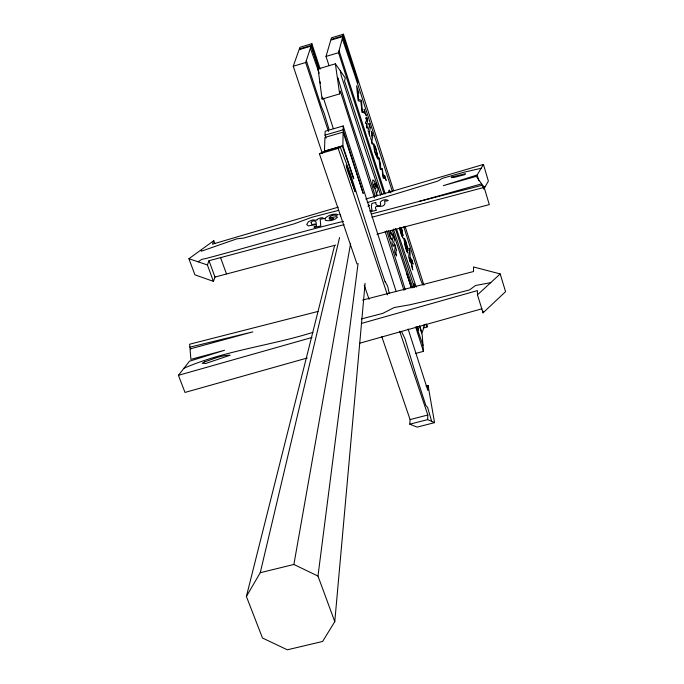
<?xml version="1.0" encoding="UTF-8"?>
<svg xmlns="http://www.w3.org/2000/svg" width="684" height="684" viewBox="0 0 684 684"><rect width="100%" height="100%" fill="white"/><g stroke="black" fill="none" stroke-linecap="round" stroke-linejoin="round"><path stroke-width="1.03" d="M342.881 145.778L343.103 132.14L324.934 137.416L324.455 151.104L342.881 145.778L353.722 178.78L342.351 146.077L323.883 151.412L319.428 153.832L357.005 263.964M343.103 132.14L363.187 193.478L343.137 129.823L343.197 125.967L325.148 131.225L325.02 135.09L325.977 138.117M426.046 385.99L428.073 385.468L434.562 422.644L427.628 419.608L427.833 415L399.661 331.184M428.073 385.468L427.842 390.402L408.134 329.021M423.139 328.038L427.107 326.978L427.192 325.319M434.562 422.644L417.12 427.124L409.793 424.2L410.092 419.574L381.826 336.716M334.596 245.522L246.385 596.465L262.494 638.018L287.323 649.8L322.617 641.464L334.775 621.645L365.094 283.33M201.455 249.626L201.258 251.233L236.989 238.802L243.478 238.126L294.342 223.779L311.947 217.247L338.512 210.373M334.775 621.645L317.974 576.065L358.065 263.511M246.385 596.465L260.253 572.713L293.881 564.462L350.584 243.547M260.253 572.713L339.563 237.536M382.014 194.607L344.531 80.994L345.258 77.959L335.382 63.809L318.086 68.964L322.087 99.069L339.64 93.896L340.324 91.083L374.422 197.838M384.126 193.897L338.529 52.694L342.838 36.551L330.74 40.185L326.02 56.439L328.987 65.561M343.017 35.859L343.462 34.2L331.432 37.825L330.945 39.492L343.017 35.859L358.065 82.755L342.838 36.551M322.087 99.069L322.6 97.179M328.474 131.482L305.671 62.518L311.083 46.102L299.07 49.718L293.248 66.237L322.284 153.276M311.314 45.392L311.87 43.708L299.917 47.307L299.318 49L311.314 45.392L318.966 68.716M424.354 326.046L424.909 324.37M214.862 243.666L213.776 240.691L188.921 258.706L194.897 274.806L213.442 281.381L214.99 277.054L208.996 260.715L344.086 224.626M213.442 281.381L207.406 264.956L208.996 260.715M213.776 240.691L212.45 244.171L338.221 207.167M483.785 189.109L488.393 181.098L483.417 164.451L365.829 199.044M482.237 185.868L481.639 183.851L476.338 176.361L443.335 185.663L477.167 174.967L483.417 164.451M337.494 78.737L337.999 77.916C349.062 117.879 363.777 156.662 375.268 196.505M307.253 357.988L184.996 392.436L178.43 375.328L189.485 361.195L224.532 350.276L190.904 359.374L190.024 348.934L252.823 331.868L189.87 347.164L190.614 349.114M361.306 323.489L477.406 290.589L477.475 294.855L483.041 312.853L505.57 291.675L500.192 273.916L473.499 266.957L473.559 271.522L362.529 300.071M477.475 294.855L500.192 273.916M484.434 187.031L485.341 186.416M183.996 368.206C224.976 350.439 270.419 345.728 312.896 332.373M198.069 261.801L201.968 259.304L206.064 258.475C251.968 246.317 297.301 232.423 343.505 221.351M319.428 153.832L338.204 148.411L342.351 146.077M367.941 206.2L369.651 205.38L368.539 205.106M293.248 66.237L305.671 62.518M326.02 56.439L338.529 52.694M325.02 135.09L343.137 129.823M178.43 375.328L311.989 337.469M359.647 343.231L481.912 308.783M371.207 214.049L418.42 201.6L481.639 183.851M214.99 277.054L335.724 245.069M367.24 202.575L437.786 181.106L442.326 178.344L464.368 172.12L481.134 168.29M369.728 211.04L372.019 210.433L371.438 206.944L371.754 203.558L375.901 202.387C374.661 205.003 379.175 207.149 380.697 205.038L380.295 202.225C381.715 199.925 385.947 198.899 388.247 200.446L386.46 201.113L384.63 200.865L384.947 203.627C382.946 209.663 372.062 202.857 376.448 210.296L370.557 211.655M371.891 217.238L484.135 187.39L489.308 204.602L376.952 234.202M415.581 353.448L423.456 351.362L422.225 335.1L419.403 325.926M410.092 419.574L427.833 415M409.793 424.2L427.628 419.608M418.42 201.6L482.571 185.176L484.135 187.39M318.009 311.442L189.622 344.214L189.87 347.164M361.4 318.915L382.724 313.4L394.258 307.518L409.836 304.79L434.443 299.053L469.549 289.896L475.525 285.502L490.727 282.646M377.26 195.145L376.559 193.769L378.209 189.135L376.149 183.227L376.311 186.971C375.259 185.065 375.012 180.097 372.763 179.935L372.754 183.107A4.061 0.547 74.4 0 0 373.438 185.963L375.67 190.588L376.73 195.957M188.921 258.706L207.406 264.956M293.881 564.462L317.974 576.065M340.743 215.905L339.948 214.323M340.299 147.231L350.567 174.343L379.526 265.537L385.16 282.047L385.22 281.611L387.691 286.314L389.239 293.479M416.223 287.066L396.583 229.208M390.983 192.914L389.341 189.998L388.76 190.708L388.811 192.76M422.755 284.852L420.463 279.457L403.74 226.772M319.753 81.541L320.557 83.448M401.423 331.389L404.885 338.443L416.137 375.627L425.841 405.492L427.62 407.502L431.681 421.387M220.504 257.483L226.464 273.856M423.003 345.326L416.582 326.901M310.382 48.222L319.197 73.162M406.262 243.248L405.031 240.537L407.091 247.796L406.484 243.983M417.257 326.884L418.634 330.415L417.813 327.046M342.282 38.637L354.663 74.77L392.428 191.682M364.247 285.185L369.069 299.336M311.083 46.102L318.855 69.075M392.359 230.388L411.469 287.725M338.204 148.411L387.435 294.83M380.672 195.205L366.265 152.814L341.154 75.377L340.375 70.974M393.411 229.072L412.845 287.87M414.735 286.682L413.752 283.689L414.735 286.733M386.699 230.662L405.236 289.631M311.87 43.708L320.189 69.075M306.329 60.525L321.258 106.251L324.225 113.433L328.961 129.182M400.508 227.9L403.047 235.715L401.448 227.755M419.831 326.131L422.062 333.005L424.02 327.055L423.37 325.037M385.22 193.863L339.05 50.736M395.284 228.439L414.307 287.357M426.123 323.934L427.107 326.978M406.724 273.609L411.289 287.725M390.461 230.747L391.658 234.441L391.513 235.031L390.316 231.354L389.735 234.467L391.487 239.682L389.512 235.518L388.461 230.816M323.515 98.265L333.347 128.678M343.462 34.2L393.633 190.691M405.039 226.259L423.935 285.202M400.516 227.37L402.235 232.722L401.645 228.918M385.135 231.389L403.97 290.358M415.667 326.961L423.456 351.362M343.197 125.967L396.122 291.452M482.571 185.176L483.477 188.194M477.167 174.967L478.954 180.909M399.738 229.234L400.833 233.082A8.601 1.103 74.6 0 0 402.457 237.271L402.902 237.964L400.747 232.064L399.849 227.31M335.382 63.809L339.64 93.896M482.998 311.109L483.041 312.853M403.782 238.631L405.715 248.249A8.567 1.094 74.7 0 0 407.331 252.387L407.767 253.063L405.33 246.129L404.74 241.076L407.895 250.78L406.287 242.811A7.336 0.932 74.7 0 0 404.595 238.613L403.919 238.135L403.782 238.631M396.387 250.207C394.848 252.593 398.242 259.663 395.395 253.627C393.18 250.78 396.823 246.753 393.933 244.479L393.146 246.539L391.915 242.743L393.103 236.647L392.565 233.902L394.557 239.614L393.582 242.469L394.933 244.496L396.387 250.207M358.057 91.408L358.638 99.633L361.229 100.103L361.537 101.044L362.349 111.312L364.854 111.962L364.17 109.269C367.744 122.65 367.086 111.62 362.024 112.492L360.878 101.437L358.271 100.83L357.997 99.967L356.612 85.748L358.852 93.195L358.057 91.408M373.327 144.136L374.687 151.797L377.534 158.816A9.302 1.206 74.2 0 0 378.064 157.594L375.439 146.983L373.84 143.794L373.327 144.136M311.117 222.556L311.93 224.608L316.264 223.813C316.897 220.47 312.092 219.829 311.117 222.556M377.106 154.652L376.858 156.32L374.67 150.805L374.533 146.333L376.02 149.18L377.106 154.652M317.094 219.803C316.547 221.009 312.562 218.974 310.912 220.633A4.121 1.214 -18.9 0 0 308.322 221.881L306.697 224.54L308.313 225.874L316.333 224.557L316.478 226.045L314.212 226.652L314.144 227.49L320.779 225.942L320.163 219.265L323.865 218.581L322.694 217.777L320.77 217.845L317.915 218.863L317.094 219.803M373.951 184.663C373.909 185.792 374.148 189.229 375.73 188.416L376.123 187.476L374.712 183.731L373.951 184.663M413.025 263.981L410.733 259.783L412.751 269.889L409.844 257.535L410.161 261.835C408.04 254.91 408.622 258.407 409.502 250.489L408.912 248.13C411.597 252.311 408.245 257.509 411.99 261.254L411.417 258.979L413.025 263.981M386.127 180.311L385.297 178.652L383.211 178.191L382.134 169.632L380.424 169.521L380.065 168.418L378.816 157.594C380.723 165.844 380.484 160.261 380.637 168.401L382.305 168.435L383.399 177.096L385.015 177.37L384.528 175.352L386.127 180.311M372.848 135.535L371.728 141.956L372.267 144.144C371.087 135.979 369.574 141.879 371.985 133.713L371.378 131.319L372.848 135.535M370.318 127.66L369.172 134.004L369.702 136.193C368.582 127.959 366.957 133.97 369.446 125.83L368.838 123.428L370.318 127.66M367.205 127.874L367.146 128.241C366.419 118.435 363.811 127.215 366.53 120.127L365.923 117.716L367.402 121.949L366.607 126.053L367.205 127.874M325.011 218.376L325.336 220.299C329.235 221.454 334.63 220.333 337.374 217.315A3.745 1.111 -18.7 0 0 336.195 216.7L329.158 217.905C330.329 215.46 333.92 214.699 336.357 215.4L338.221 214.588C333.801 213.186 328.192 215.135 325.011 218.376M333.561 218.521L332.022 219.461A2.497 0.735 -18.7 0 1 330.227 219.692L329.098 218.606L332.586 218.068L333.561 218.521M366.804 117.588L367.659 120.888L366.804 117.588M451.842 177.019L451.252 177.601L454.21 177.387L464.641 174.677L465.479 173.736L451.842 177.019M204.747 361.827L202.173 363.281L205.722 363.478L230.098 355.244C221.317 355.176 212.946 359.134 204.747 361.827M347.079 166.785L346.207 165.16L347.301 170.008L355.184 191.751L347.079 166.785"/></g></svg>
